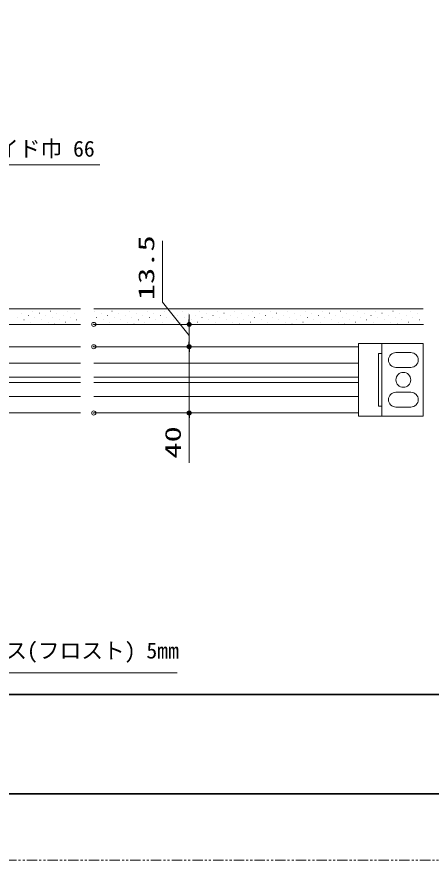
# Model space of a CAD drawing. Units: millimetres, scale not verified. Extents: x -1306 to 1306, y -607 to 607.
# Drawn here: x -488 to -237, y -594 to -84 of the extents above; entities that cross this region are included whole.
import ezdxf
from ezdxf.enums import TextEntityAlignment as Align

# ---------------------------------------------------------------- set-up
doc = ezdxf.new("R2010")
doc.units = ezdxf.units.MM
doc.header["$LTSCALE"] = 5
doc.header["$PDMODE"] = 32
doc.header["$PDSIZE"] = 2.5
doc.linetypes.add('USER1', pattern=[2.5, 1.25, -0.25, 0.25, -0.25, 0.25, -0.25])
for name, color, linetype, lineweight in [('0-1_線(黄)', 2, 'Continuous', 15), ('0-3_陰線', 1, 'USER1', 9), ('1-0_線(水)', 4, 'Continuous', 9), ('1-1_寸法線', 3, 'Continuous', 13), ('1-2_ハッチング', 6, 'Continuous', 9), ('1-4_DEFPOINTS', 7, 'Continuous', 5), ('1-5_0', 3, 'Continuous', 25), ('1-8_図面枠', 7, 'Continuous', 35)]:
    doc.layers.add(name, color=color, linetype=linetype, lineweight=lineweight)
doc.styles.add('ＭＳ ゴシック', font='')
doc.styles.get('ＭＳ ゴシック').set_extended_font_data('MS Gothic')

# ---------------------------------------------------------------- blocks, each defined once
blk = doc.blocks.new('_DOT')
at = {"layer": '1-5_0'}
blk.add_line((-2.5, 0), (-5, 0), dxfattribs=at)
for points in [[(0, 0), (-2.5, 0), (-2.48, 0.313)], [(0, 0), (-2.48, -0.313), (-2.5, 0)], [(0, 0), (-2.48, 0.313), (-2.421, 0.622)], [(0, 0), (-2.421, -0.622), (-2.48, -0.313)], [(0, 0), (-2.421, 0.622), (-2.324, 0.92)], [(0, 0), (-2.324, -0.92), (-2.421, -0.622)], [(0, 0), (-2.324, 0.92), (-2.191, 1.204)], [(0, 0), (-2.191, -1.204), (-2.324, -0.92)], [(0, 0), (-2.191, 1.204), (-2.023, 1.469)], [(0, 0), (-2.023, -1.469), (-2.191, -1.204)], [(0, 0), (-2.023, 1.469), (-1.822, 1.711)], [(0, 0), (-1.822, -1.711), (-2.023, -1.469)], [(0, 0), (-1.822, 1.711), (-1.594, 1.926)], [(0, 0), (-1.594, -1.926), (-1.822, -1.711)], [(0, 0), (-1.594, 1.926), (-1.34, 2.111)], [(0, 0), (-1.34, -2.111), (-1.594, -1.926)], [(0, 0), (-1.34, 2.111), (-1.064, 2.262)], [(0, 0), (-1.064, -2.262), (-1.34, -2.111)], [(0, 0), (-1.064, 2.262), (-0.773, 2.378)], [(0, 0), (-0.773, -2.378), (-1.064, -2.262)], [(0, 0), (-0.773, 2.378), (-0.468, 2.456)], [(0, 0), (-0.468, -2.456), (-0.773, -2.378)], [(0, 0), (-0.468, 2.456), (-0.157, 2.495)], [(0, 0), (-0.157, -2.495), (-0.468, -2.456)], [(0, 0), (-0.157, 2.495), (0.157, 2.495)], [(0, 0), (0.157, -2.495), (-0.157, -2.495)], [(0, 0), (0.157, 2.495), (0.468, 2.456)], [(0, 0), (0.468, 2.456), (0.773, 2.378)], [(0, 0), (0.773, 2.378), (1.064, 2.262)], [(0, 0), (1.064, 2.262), (1.34, 2.111)], [(0, 0), (1.34, 2.111), (1.594, 1.926)], [(0, 0), (1.594, 1.926), (1.822, 1.711)], [(0, 0), (1.822, 1.711), (2.023, 1.469)], [(0, 0), (2.023, 1.469), (2.191, 1.204)], [(0, 0), (2.191, 1.204), (2.324, 0.92)], [(0, 0), (2.324, 0.92), (2.421, 0.622)], [(0, 0), (2.421, 0.622), (2.48, 0.313)], [(0, 0), (2.48, 0.313), (2.5, 0)], [(0, 0), (0.468, -2.456), (0.157, -2.495)], [(0, 0), (0.773, -2.378), (0.468, -2.456)], [(0, 0), (1.064, -2.262), (0.773, -2.378)], [(0, 0), (1.34, -2.111), (1.064, -2.262)], [(0, 0), (1.594, -1.926), (1.34, -2.111)], [(0, 0), (1.822, -1.711), (1.594, -1.926)], [(0, 0), (2.023, -1.469), (1.822, -1.711)], [(0, 0), (2.191, -1.204), (2.023, -1.469)], [(0, 0), (2.324, -0.92), (2.191, -1.204)], [(0, 0), (2.421, -0.622), (2.324, -0.92)], [(0, 0), (2.48, -0.313), (2.421, -0.622)], [(0, 0), (2.5, 0), (2.48, -0.313)]]:
    blk.add_solid(points, dxfattribs=at)

msp = doc.modelspace()

# ---------------------------------------------------------------- linework, layer by layer
at = {"layer": '0-1_線(黄)'}
for p, q in [((-647.758, -260.756), (-449.259, -260.756)), ((-441.259, -260.756), (-242.259, -260.756)), ((-657.258, -270.256), (-449.259, -270.256)), ((-441.259, -270.256), (-242.006, -270.256))]:
    msp.add_line(p, q, dxfattribs=at)
at = {"layer": '0-3_陰線', "color": 4}
msp.add_line((387.036, -594), (-1292.964, -594), dxfattribs=at)
at = {"layer": '1-0_線(水)'}
for p, q in [((-449.259, -283.756), (-600.218, -283.756)), ((-281.258, -283.756), (-441.259, -283.756)), ((-281.258, -281.756), (-281.258, -325.756)), ((-281.258, -281.756), (-242.258, -281.756)), ((-267.258, -281.756), (-267.258, -325.756)), ((-242.258, -281.756), (-242.258, -325.756)), ((-267.258, -287.756), (-269.258, -287.756)), ((-269.258, -287.756), (-269.258, -319.756)), ((-258.758, -287.256), (-249.758, -287.256)), ((-555.214, -293.756), (-449.259, -293.756)), ((-441.259, -293.756), (-281.258, -293.756)), ((-258.758, -296.256), (-249.758, -296.256)), ((-555.214, -302.156), (-449.259, -302.156)), ((-555.214, -305.356), (-449.259, -305.356)), ((-441.259, -302.156), (-281.258, -302.156)), ((-441.259, -305.356), (-281.258, -305.356)), ((-555.214, -313.756), (-449.259, -313.756)), ((-441.259, -313.756), (-281.258, -313.756)), ((-258.758, -311.256), (-249.758, -311.256)), ((-267.258, -319.756), (-269.258, -319.756)), ((-258.758, -320.256), (-249.758, -320.256)), ((-449.259, -323.756), (-751.256, -323.756)), ((-281.258, -323.756), (-441.259, -323.756)), ((-281.258, -325.756), (-242.258, -325.756))]:
    msp.add_line(p, q, dxfattribs=at)
msp.add_circle((-254.258, -303.756), 4.5, dxfattribs=at)
for centre, start, end in [((-258.758, -291.756), 90, 270), ((-249.758, -291.756), 270, 90), ((-258.758, -315.756), 90, 270), ((-249.758, -315.756), 270, 90)]:
    msp.add_arc(centre, 4.5, start, end, dxfattribs=at)
at = {"layer": '1-1_寸法線'}
for p, q in [((-383.623, -267.256), (-383.623, -264.256)), ((-433.259, -270.256), (-379.623, -270.256)), ((-383.623, -283.756), (-383.623, -270.256)), ((-383.623, -283.756), (-383.623, -270.256)), ((-383.623, -280.756), (-383.623, -277.756)), ((-433.259, -283.756), (-379.623, -283.756)), ((-433.259, -283.756), (-379.623, -283.756)), ((-383.623, -283.756), (-383.623, -323.756)), ((-383.623, -286.756), (-383.623, -289.756)), ((-433.259, -323.756), (-379.623, -323.756)), ((-383.623, -326.756), (-383.623, -353.947))]:
    msp.add_line(p, q, dxfattribs=at)
for points in [[(-612.258, -146.256), (-569.312, -173.926), (-437.693, -173.926)], [(-383.623, -277.006), (-399.696, -256.767), (-399.696, -219.719)], [(-390.937, -480.732), (-646.5, -480.732), (-725.743, -311.243)]]:
    msp.add_lwpolyline(points, dxfattribs=at)
at = {"layer": '1-2_ハッチング'}
for p, q in [((-484.795, -263.503), (-484.745, -263.503)), ((-482.143, -260.851), (-482.093, -260.851)), ((-480.818, -264.828), (-480.768, -264.828)), ((-478.166, -262.177), (-478.116, -262.177)), ((-474.188, -263.503), (-474.138, -263.503)), ((-471.537, -260.851), (-471.487, -260.851)), ((-470.211, -264.828), (-470.161, -264.828)), ((-467.559, -262.177), (-467.509, -262.177)), ((-463.582, -263.503), (-463.532, -263.503)), ((-460.93, -260.851), (-460.88, -260.851)), ((-459.604, -264.828), (-459.554, -264.828)), ((-456.953, -262.177), (-456.903, -262.177)), ((-452.975, -263.503), (-452.925, -263.503)), ((-450.324, -260.851), (-450.274, -260.851)), ((-440.872, -262.177), (-440.822, -262.177)), ((-436.894, -263.503), (-436.844, -263.503)), ((-434.243, -260.851), (-434.193, -260.851)), ((-432.917, -264.828), (-432.867, -264.828)), ((-430.265, -262.177), (-430.215, -262.177)), ((-426.288, -263.503), (-426.238, -263.503)), ((-423.636, -260.851), (-423.586, -260.851)), ((-422.31, -264.828), (-422.26, -264.828)), ((-419.659, -262.177), (-419.609, -262.177)), ((-415.681, -263.503), (-415.631, -263.503)), ((-413.03, -260.851), (-412.98, -260.851)), ((-411.704, -264.828), (-411.654, -264.828)), ((-409.052, -262.177), (-409.002, -262.177)), ((-405.075, -263.503), (-405.025, -263.503)), ((-402.423, -260.851), (-402.373, -260.851)), ((-401.097, -264.828), (-401.047, -264.828)), ((-398.445, -262.177), (-398.395, -262.177)), ((-394.468, -263.503), (-394.418, -263.503)), ((-391.816, -260.851), (-391.766, -260.851)), ((-390.49, -264.828), (-390.44, -264.828)), ((-387.839, -262.177), (-387.789, -262.177)), ((-383.861, -263.503), (-383.811, -263.503)), ((-381.21, -260.851), (-381.16, -260.851)), ((-379.884, -264.828), (-379.834, -264.828)), ((-377.232, -262.177), (-377.182, -262.177)), ((-373.255, -263.503), (-373.205, -263.503)), ((-370.603, -260.851), (-370.553, -260.851)), ((-369.277, -264.828), (-369.227, -264.828)), ((-366.626, -262.177), (-366.576, -262.177)), ((-362.648, -263.503), (-362.598, -263.503)), ((-359.997, -260.851), (-359.947, -260.851)), ((-358.671, -264.828), (-358.621, -264.828)), ((-356.019, -262.177), (-355.969, -262.177)), ((-352.042, -263.503), (-351.992, -263.503)), ((-349.39, -260.851), (-349.34, -260.851)), ((-348.064, -264.828), (-348.014, -264.828)), ((-345.412, -262.177), (-345.362, -262.177)), ((-341.435, -263.503), (-341.385, -263.503)), ((-338.783, -260.851), (-338.733, -260.851)), ((-337.457, -264.828), (-337.407, -264.828)), ((-334.806, -262.177), (-334.756, -262.177)), ((-330.828, -263.503), (-330.778, -263.503)), ((-328.177, -260.851), (-328.127, -260.851)), ((-326.851, -264.828), (-326.801, -264.828)), ((-324.199, -262.177), (-324.149, -262.177)), ((-320.222, -263.503), (-320.172, -263.503)), ((-317.57, -260.851), (-317.52, -260.851)), ((-316.244, -264.828), (-316.194, -264.828)), ((-313.593, -262.177), (-313.543, -262.177)), ((-309.615, -263.503), (-309.565, -263.503)), ((-306.964, -260.851), (-306.914, -260.851)), ((-305.638, -264.828), (-305.588, -264.828)), ((-302.986, -262.177), (-302.936, -262.177)), ((-299.009, -263.503), (-298.959, -263.503)), ((-296.357, -260.851), (-296.307, -260.851)), ((-295.031, -264.828), (-294.981, -264.828)), ((-292.379, -262.177), (-292.329, -262.177)), ((-288.402, -263.503), (-288.352, -263.503)), ((-285.75, -260.851), (-285.7, -260.851)), ((-284.424, -264.828), (-284.374, -264.828)), ((-281.773, -262.177), (-281.723, -262.177)), ((-277.795, -263.503), (-277.745, -263.503)), ((-275.144, -260.851), (-275.094, -260.851)), ((-273.818, -264.828), (-273.768, -264.828)), ((-271.166, -262.177), (-271.116, -262.177)), ((-267.189, -263.503), (-267.139, -263.503)), ((-264.537, -260.851), (-264.487, -260.851)), ((-263.211, -264.828), (-263.161, -264.828)), ((-260.56, -262.177), (-260.51, -262.177)), ((-256.582, -263.503), (-256.532, -263.503)), ((-253.93, -260.851), (-253.88, -260.851)), ((-252.605, -264.828), (-252.555, -264.828)), ((-249.953, -262.177), (-249.903, -262.177)), ((-245.976, -263.503), (-245.926, -263.503)), ((-243.324, -260.851), (-243.274, -260.851)), ((-487.447, -266.154), (-487.397, -266.154)), ((-483.469, -267.48), (-483.419, -267.48)), ((-479.492, -268.806), (-479.442, -268.806)), ((-476.84, -266.154), (-476.79, -266.154)), ((-472.863, -267.48), (-472.813, -267.48)), ((-468.885, -268.806), (-468.835, -268.806)), ((-466.233, -266.154), (-466.183, -266.154)), ((-462.256, -267.48), (-462.206, -267.48)), ((-458.278, -268.806), (-458.228, -268.806)), ((-455.627, -266.154), (-455.577, -266.154)), ((-451.649, -267.48), (-451.599, -267.48)), ((-439.546, -266.154), (-439.496, -266.154)), ((-435.569, -267.48), (-435.519, -267.48)), ((-431.591, -268.806), (-431.541, -268.806)), ((-428.939, -266.154), (-428.889, -266.154)), ((-424.962, -267.48), (-424.912, -267.48)), ((-420.984, -268.806), (-420.934, -268.806)), ((-418.333, -266.154), (-418.283, -266.154)), ((-414.355, -267.48), (-414.305, -267.48)), ((-410.378, -268.806), (-410.328, -268.806)), ((-407.726, -266.154), (-407.676, -266.154)), ((-403.749, -267.48), (-403.699, -267.48)), ((-399.771, -268.806), (-399.721, -268.806)), ((-397.12, -266.154), (-397.07, -266.154)), ((-393.142, -267.48), (-393.092, -267.48)), ((-389.165, -268.806), (-389.115, -268.806)), ((-386.513, -266.154), (-386.463, -266.154)), ((-382.536, -267.48), (-382.486, -267.48)), ((-378.558, -268.806), (-378.508, -268.806)), ((-375.906, -266.154), (-375.856, -266.154)), ((-371.929, -267.48), (-371.879, -267.48)), ((-367.951, -268.806), (-367.901, -268.806)), ((-365.3, -266.154), (-365.25, -266.154)), ((-361.322, -267.48), (-361.272, -267.48)), ((-357.345, -268.806), (-357.295, -268.806)), ((-354.693, -266.154), (-354.643, -266.154)), ((-350.716, -267.48), (-350.666, -267.48)), ((-346.738, -268.806), (-346.688, -268.806)), ((-344.087, -266.154), (-344.037, -266.154)), ((-340.109, -267.48), (-340.059, -267.48)), ((-336.132, -268.806), (-336.082, -268.806)), ((-333.48, -266.154), (-333.43, -266.154)), ((-329.503, -267.48), (-329.453, -267.48)), ((-325.525, -268.806), (-325.475, -268.806)), ((-322.873, -266.154), (-322.823, -266.154)), ((-318.896, -267.48), (-318.846, -267.48)), ((-314.918, -268.806), (-314.868, -268.806)), ((-312.267, -266.154), (-312.217, -266.154)), ((-308.289, -267.48), (-308.239, -267.48)), ((-304.312, -268.806), (-304.262, -268.806)), ((-301.66, -266.154), (-301.61, -266.154)), ((-297.683, -267.48), (-297.633, -267.48)), ((-293.705, -268.806), (-293.655, -268.806)), ((-291.054, -266.154), (-291.004, -266.154)), ((-287.076, -267.48), (-287.026, -267.48)), ((-283.099, -268.806), (-283.049, -268.806)), ((-280.447, -266.154), (-280.397, -266.154)), ((-276.47, -267.48), (-276.42, -267.48)), ((-272.492, -268.806), (-272.442, -268.806)), ((-269.84, -266.154), (-269.79, -266.154)), ((-265.863, -267.48), (-265.813, -267.48)), ((-261.885, -268.806), (-261.835, -268.806)), ((-259.234, -266.154), (-259.184, -266.154)), ((-255.256, -267.48), (-255.206, -267.48)), ((-251.279, -268.806), (-251.229, -268.806)), ((-248.627, -266.154), (-248.577, -266.154)), ((-244.65, -267.48), (-244.6, -267.48)), ((-486.121, -270.132), (-486.071, -270.132)), ((-475.514, -270.132), (-475.464, -270.132)), ((-464.908, -270.132), (-464.858, -270.132)), ((-454.301, -270.132), (-454.251, -270.132)), ((-438.22, -270.132), (-438.17, -270.132)), ((-427.614, -270.132), (-427.564, -270.132)), ((-417.007, -270.132), (-416.957, -270.132)), ((-406.4, -270.132), (-406.35, -270.132)), ((-395.794, -270.132), (-395.744, -270.132)), ((-385.187, -270.132), (-385.137, -270.132)), ((-374.581, -270.132), (-374.531, -270.132)), ((-363.974, -270.132), (-363.924, -270.132)), ((-353.367, -270.132), (-353.317, -270.132)), ((-342.761, -270.132), (-342.711, -270.132)), ((-332.154, -270.132), (-332.104, -270.132)), ((-321.548, -270.132), (-321.498, -270.132)), ((-310.941, -270.132), (-310.891, -270.132)), ((-300.334, -270.132), (-300.284, -270.132)), ((-289.728, -270.132), (-289.678, -270.132)), ((-279.121, -270.132), (-279.071, -270.132)), ((-268.515, -270.132), (-268.465, -270.132)), ((-257.908, -270.132), (-257.858, -270.132)), ((-247.301, -270.132), (-247.251, -270.132))]:
    msp.add_line(p, q, dxfattribs=at)
at = {"layer": '1-4_DEFPOINTS'}
for p in [(-441.259, -270.256), (-441.259, -283.756), (-383.623, -283.756), (-441.259, -323.756), (-383.623, -323.756)]:
    msp.add_point(p, dxfattribs=at)
at = {"layer": '1-8_図面枠'}
msp.add_line((-1252.964, -494), (347.036, -494), dxfattribs=at)
msp.add_lwpolyline([(-1252.964, -554), (347.036, -554), (347.036, 554), (-1252.964, 554)], close=True, dxfattribs=at)

# ---------------------------------------------------------------- block references
at = {"layer": '1-1_寸法線', "xscale": 0.6, "yscale": 0.6}
for p, rotation in [((-383.623, -270.256), 270), ((-383.623, -283.756), 270), ((-383.623, -283.756), 90), ((-383.623, -323.756), 90)]:
    msp.add_blockref('_DOT', p, dxfattribs=dict(at, rotation=rotation))

# ---------------------------------------------------------------- texts
at = {"layer": '1-1_寸法線', "style": 'ＭＳ ゴシック'}
for s, p in [('上部調整ガイド巾 66', (-565.312, -171.777)), ('熱処理タペストリーガラス(フロスト) 5mm', (-639.1, -475.053))]:
    msp.add_text(s, height=9.621, dxfattribs=at).set_placement(p, align=Align.BOTTOM_LEFT)
at = {"layer": '1-1_寸法線', "style": 'ＭＳ ゴシック', "width": 1.5}
for s, p in [('13.5', (-401.846, -255.624)), ('40', (-385.773, -351.375))]:
    msp.add_text(s, height=9.604, rotation=90, dxfattribs=at).set_placement(p, align=Align.BOTTOM_LEFT)

doc.saveas('drawing.dxf')
